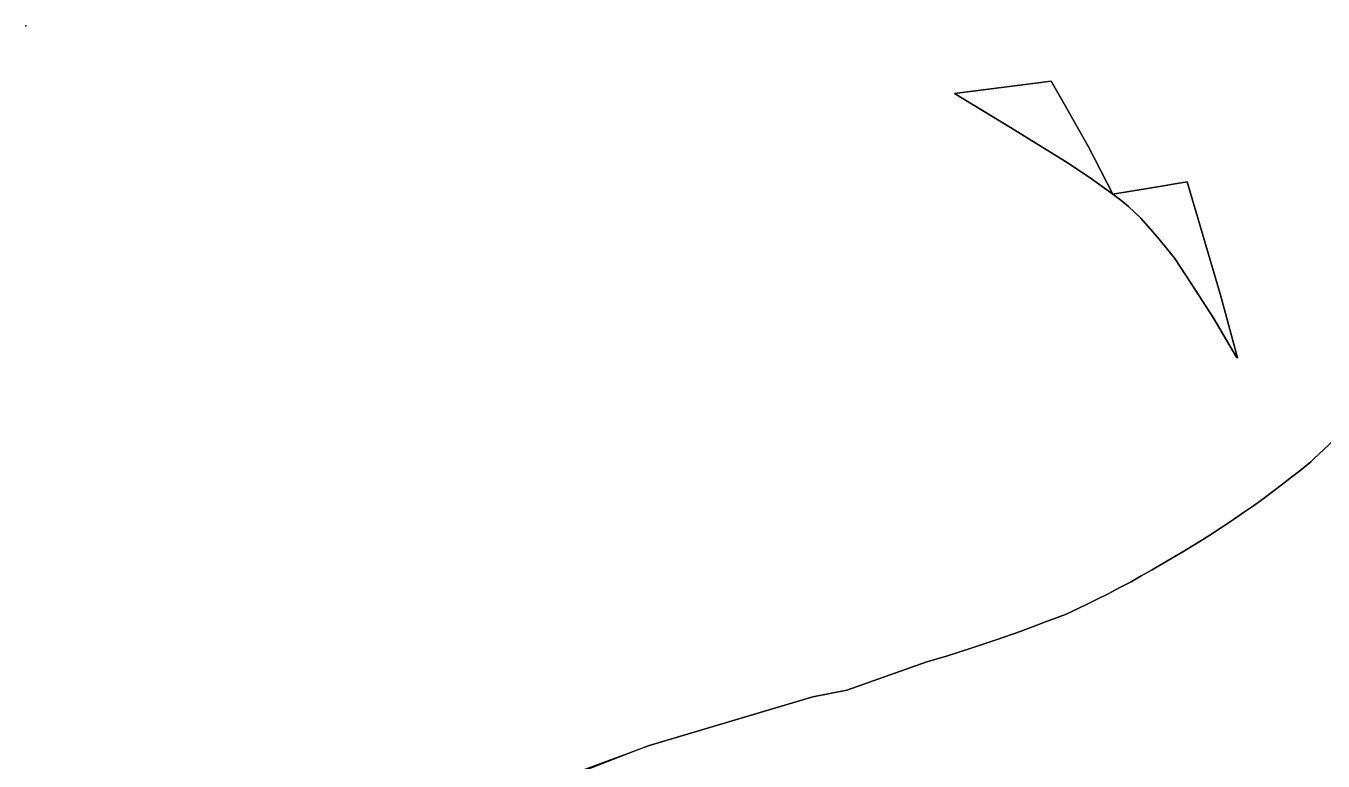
# Model space of a CAD drawing. Header units: inches. Extents: x 11258954 to 11313122, y 3645444 to 3695200.
# Drawn here: x 11298590 to 11300349, y 3668798 to 3669794 of the extents above; entities that cross this region are included whole.
import ezdxf

# ---------------------------------------------------------------- set-up
doc = ezdxf.new("R2010")
doc.units = ezdxf.units.IN
doc.header["$MEASUREMENT"] = 0
doc.layers.add('SchoolLocation_Other', color=252, linetype='Continuous')
doc.layers.add('SchoolZone_Elementary', color=251, linetype='Continuous')

msp = doc.modelspace()

# ---------------------------------------------------------------- linework, layer by layer
at = {"layer": 'SchoolLocation_Other'}
msp.add_point((11298590.194, 3669794.418), dxfattribs=at)
at = {"layer": 'SchoolZone_Elementary'}
for points in [[(11300064.1415, 3669566.379, 0), (11300031.163, 3669630.401, 0), (11300009.83, 3669668.0815, 0), (11300000, 3669685.4445, 0), (11299980.5735, 3669719.7585, 0), (11299849.619, 3669702.764, 0), (11299925.312, 3669656.859, 0), (11300000, 3669610.561, 0), (11300033.436, 3669588.431, 0), (11300064.1415, 3669566.379, 0), (11300074.9815, 3669558.2465, 0), (11300085.3515, 3669549.792, 0), (11300102.0045, 3669533.8025, 0), (11300124.987, 3669508.2085, 0), (11300148.1555, 3669479.311, 0), (11300171.2505, 3669443.9955, 0), (11300200.087, 3669399.1985, 0), (11300231.7175, 3669345.299, 0), (11300233.224, 3669344.375, 0), (11300210.525, 3669428.197, 0), (11300165.071, 3669583.0415, 0), (11300116.8575, 3669574.759, 0)], [(11300064.1415, 3669566.379, 0), (11300033.436, 3669588.431, 0), (11300000, 3669610.561, 0), (11299925.312, 3669656.859, 0), (11299849.619, 3669702.764, 0), (11299980.5735, 3669719.7585, 0), (11300000, 3669685.4445, 0), (11300009.83, 3669668.0815, 0), (11300031.163, 3669630.401, 0)], [(11300064.1415, 3669566.379, 0), (11300116.8575, 3669574.759, 0), (11300165.071, 3669583.0415, 0), (11300210.525, 3669428.197, 0), (11300233.224, 3669344.375, 0), (11300231.7175, 3669345.299, 0), (11300200.087, 3669399.1985, 0), (11300171.2505, 3669443.9955, 0), (11300148.1555, 3669479.311, 0), (11300124.987, 3669508.2085, 0), (11300102.0045, 3669533.8025, 0), (11300085.3515, 3669549.792, 0), (11300074.9815, 3669558.2465, 0)]]:
    msp.add_polyline3d(points, close=True, dxfattribs=at)
for points in [[(11299306.7235, 3668771.489, 0), (11299433.9645, 3668818.1925, 0), (11299657.219, 3668884.8885, 0), (11299703.288, 3668893.779, 0), (11299812, 3668932, 0), (11299840, 3668940.5, 0), (11299872, 3668950.75, 0), (11299906, 3668962.25, 0), (11299940, 3668974, 0), (11299973, 3668986.25, 0), (11300000, 3668996.25, 0), (11300017.143, 3669004.4505, 0), (11300030.2475, 3669010.632, 0), (11300044.588, 3669018.0495, 0), (11300057.6925, 3669024.6015, 0), (11300074.7525, 3669033.379, 0), (11300089.0935, 3669040.7965, 0), (11300102.6925, 3669048.585, 0), (11300117.5275, 3669056.868, 0), (11300129.7665, 3669064.2855, 0), (11300145, 3669073.3125, 0), (11300159.125, 3669081.5625, 0), (11300173.125, 3669090, 0), (11300187, 3669098.5625, 0), (11300200.75, 3669107.3125, 0), (11300205.375, 3669110.375, 0), (11300214.375, 3669116.25, 0), (11300228, 3669125.3125, 0), (11300241.5, 3669134.5625, 0), (11300254.875, 3669143.9375, 0), (11300268.125, 3669153.4375, 0), (11300281.25, 3669163.125, 0), (11300294.25, 3669172.9375, 0), (11300307.125, 3669182.9375, 0), (11300310.125, 3669185.3125, 0), (11300319.875, 3669193.0625, 0), (11300332.625, 3669203.3125, 0), (11300337.125, 3669207.9375, 0), (11300363.75, 3669232.625, 0)], [(11300363.75, 3669232.625, 0), (11300337.125, 3669207.9375, 0), (11300332.625, 3669203.3125, 0), (11300319.875, 3669193.0625, 0), (11300310.125, 3669185.3125, 0), (11300307.125, 3669182.9375, 0), (11300294.25, 3669172.9375, 0), (11300281.25, 3669163.125, 0), (11300268.125, 3669153.4375, 0), (11300254.875, 3669143.9375, 0), (11300241.5, 3669134.5625, 0), (11300228, 3669125.3125, 0), (11300214.375, 3669116.25, 0), (11300205.375, 3669110.375, 0), (11300200.75, 3669107.3125, 0), (11300187, 3669098.5625, 0), (11300173.125, 3669090, 0), (11300159.125, 3669081.5625, 0), (11300145, 3669073.3125, 0), (11300129.7665, 3669064.2855, 0), (11300117.5275, 3669056.868, 0), (11300102.6925, 3669048.585, 0), (11300089.0935, 3669040.7965, 0), (11300074.7525, 3669033.379, 0), (11300057.6925, 3669024.6015, 0), (11300044.588, 3669018.0495, 0), (11300030.2475, 3669010.632, 0), (11300017.143, 3669004.4505, 0), (11300000, 3668996.25, 0), (11299973, 3668986.25, 0), (11299940, 3668974, 0), (11299906, 3668962.25, 0), (11299872, 3668950.75, 0), (11299840, 3668940.5, 0), (11299812, 3668932, 0), (11299703.288, 3668893.779, 0), (11299657.219, 3668884.8885, 0), (11299433.9645, 3668818.1925, 0), (11299339.1472, 3668781.4291, 0)]]:
    msp.add_polyline3d(points, dxfattribs=at)

doc.saveas('drawing.dxf')
